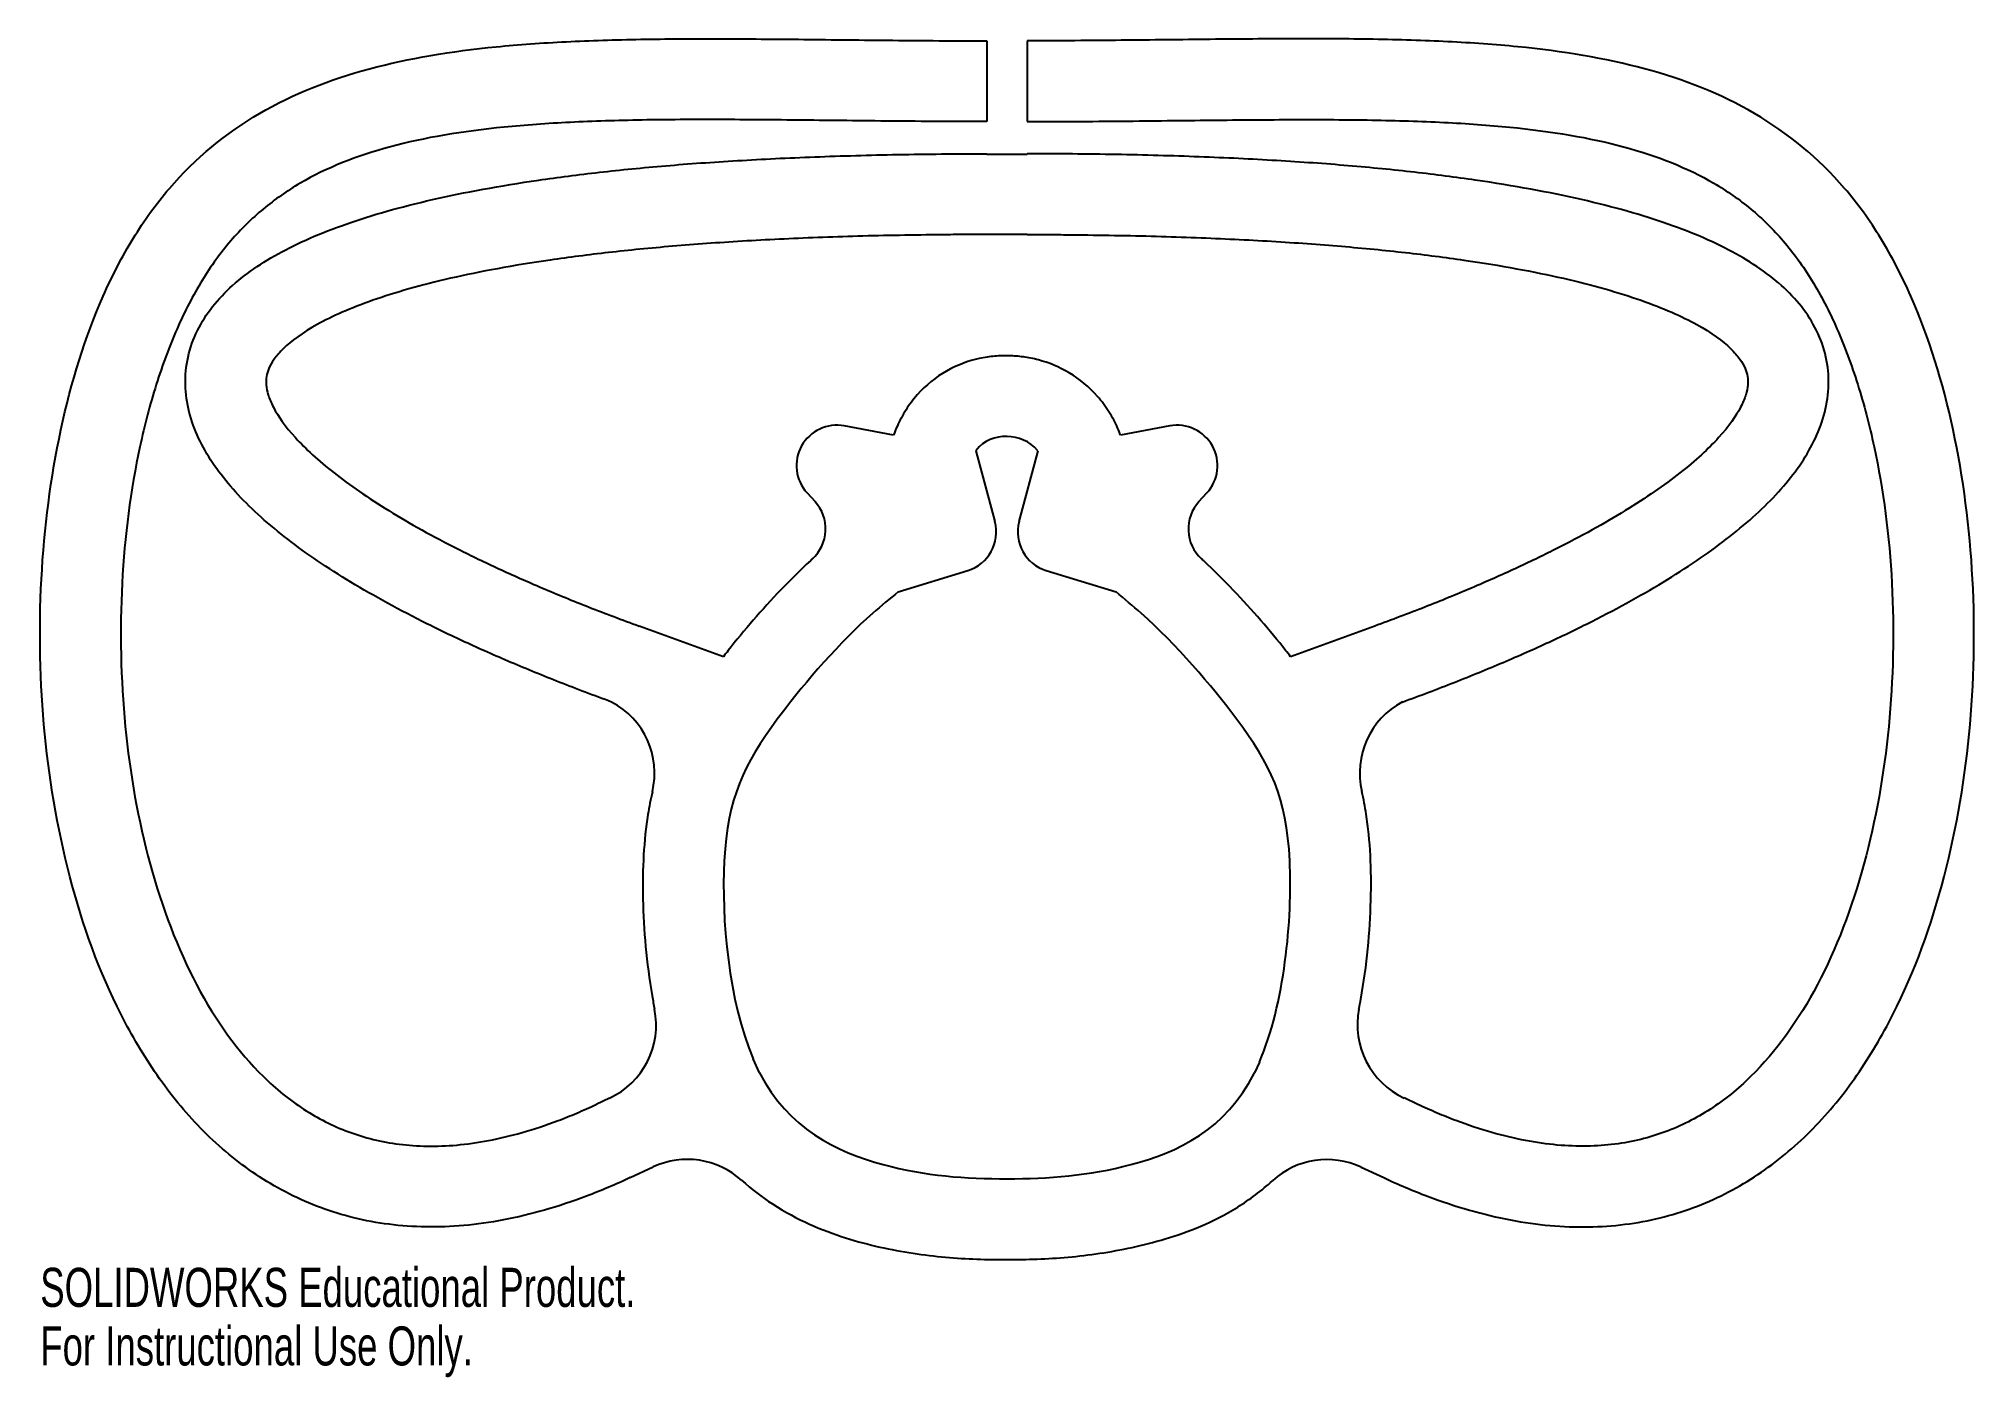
# Model space of a CAD drawing. Header units: millimetres. Extents: x -120 to 120, y -64 to 102.
import ezdxf

# ---------------------------------------------------------------- set-up
doc = ezdxf.new("R2010")
doc.units = ezdxf.units.MM
doc.styles.add('SLDTEXTSTYLE0', font='TXT', dxfattribs={"width": 0.7})

msp = doc.modelspace()

# ---------------------------------------------------------------- linework, layer by layer
at = {"color": 7, "linetype": 'Continuous', "lineweight": 25}
for p, q in [((-2.5, 101.48), (-2.5, 91.48)), ((2.5, 101.48), (2.5, 91.48)), ((-2.5, 87.5), (-2.5, 87.39)), ((2.5, 87.39), (-2.5, 87.39)), ((2.5, 87.5), (2.5, 87.39)), ((2.5, 77.5), (-2.5, 77.5)), ((-14.05, 52.66), (-20.14, 53.81)), ((20.14, 53.81), (14.07, 52.67)), ((-3.8, 50.74), (-3.84, 50.75)), ((-1.48, 41.97), (-3.8, 50.74)), ((3.8, 50.74), (1.48, 41.97)), ((-24.75, 45.52), (-23.76, 44.44)), ((23.76, 44.44), (24.75, 45.52)), ((-13.47, 33.28), (-4.85, 35.91)), ((4.85, 35.91), (13.52, 33.26)), ((-35.11, 25.25), (-45.52, 29.04)), ((45.52, 29.04), (35.1, 25.25)), ((-27.97, 18.12), (-28.44, 17.5)), ((-30.62, -26.25), (-31.43, -24.53)), ((31.24, -24.94), (30.62, -26.25)), ((-49.2, -29.4), (-50.86, -30.17)), ((50.86, -30.17), (49.16, -29.37)), ((-46.64, -39.23), (-43.78, -37.9)), ((43.84, -37.93), (46.64, -39.23))]:
    msp.add_line(p, q, dxfattribs=at)
for centre, radius, start, end in [((-21.06, 48.9), 5, 79.3565, 222.4866), ((21.06, 48.9), 5, 317.5134, 100.6435), ((-27.45, 41.06), 5, 312.2974, 42.4866), ((27.45, 41.06), 5, 137.5134, 227.5253), ((-6.32, 40.69), 5, 287.0138, 14.8292), ((6.32, 40.69), 5, 165.1708, 252.9862), ((-53.63, 10.81), 10, 346.6997, 62.0279), ((53.66, 10.83), 10, 118.1674, 193.1821), ((-53.43, -20.33), 10, 295, 11.2438), ((53.38, -20.31), 10, 168.8073, 245), ((-39.56, -46.97), 10, 47.8978, 115), ((39.62, -46.99), 10, 65, 132.2602)]:
    msp.add_arc(centre, radius, start, end, dxfattribs=at)
for points, knots in [([(-46.64, -39.23), (-47.54, -39.65), (-49.37, -40.47), (-52.93, -41.89), (-57.28, -43.34), (-62.35, -44.55), (-68.88, -45.46), (-76.62, -45.33), (-85.12, -43.23), (-92.68, -39.38), (-99.22, -34.07), (-104.74, -27.58), (-110.83, -17.66), (-116.24, -3.36), (-119.59, 15.56), (-119.99, 34.98), (-117.58, 53.67), (-113.24, 67.61), (-108.3, 77.19), (-102.31, 85.47), (-92.92, 93.13), (-79.27, 98.48), (-66.2, 100.61), (-54.66, 101.43), (-45.44, 101.71), (-35.64, 101.75), (-26.98, 101.68), (-19.74, 101.6), (-14.16, 101.54), (-9.38, 101.5), (-5.48, 101.48), (-3.49, 101.48), (-2.5, 101.48)], [0, 0, 0, 0, 0.007812, 0.015625, 0.03125, 0.046875, 0.0625, 0.09375, 0.125, 0.15625, 0.1875, 0.21875, 0.25, 0.3125, 0.375, 0.4375, 0.5, 0.5625, 0.59375, 0.625, 0.6875, 0.75, 0.8125, 0.84375, 0.875, 0.90625, 0.9375, 0.953125, 0.96875, 0.984375, 0.992188, 1, 1, 1, 1]), ([(46.64, -39.23), (47.54, -39.65), (49.37, -40.47), (52.93, -41.89), (57.28, -43.34), (62.35, -44.55), (68.88, -45.46), (76.62, -45.33), (85.12, -43.23), (92.68, -39.38), (99.22, -34.07), (104.74, -27.58), (110.83, -17.66), (116.24, -3.36), (119.59, 15.56), (119.99, 34.98), (117.58, 53.67), (113.24, 67.61), (108.3, 77.19), (102.31, 85.47), (92.92, 93.13), (79.27, 98.48), (66.2, 100.61), (54.66, 101.43), (45.44, 101.71), (35.64, 101.75), (26.98, 101.68), (19.74, 101.6), (14.16, 101.54), (9.38, 101.5), (5.48, 101.48), (3.49, 101.48), (2.5, 101.48)], [0, 0, 0, 0, 0.007812, 0.015625, 0.03125, 0.046875, 0.0625, 0.09375, 0.125, 0.15625, 0.1875, 0.21875, 0.25, 0.3125, 0.375, 0.4375, 0.5, 0.5625, 0.59375, 0.625, 0.6875, 0.75, 0.8125, 0.84375, 0.875, 0.90625, 0.9375, 0.953125, 0.96875, 0.984375, 0.992188, 1, 1, 1, 1]), ([(-2.5, 91.48), (-3.5, 91.48), (-5.51, 91.48), (-9.44, 91.5), (-14.25, 91.54), (-19.85, 91.6), (-27.09, 91.68), (-35.69, 91.75), (-45.3, 91.71), (-54.19, 91.44), (-65.08, 90.67), (-76.83, 88.71), (-86.08, 85.02), (-92.16, 80.79), (-96.18, 76.86), (-99.71, 72), (-102.82, 66), (-105.41, 59.05), (-108.11, 48.77), (-109.97, 34.47), (-109.59, 16.51), (-106.52, -0.79), (-100.74, -15.94), (-93.81, -25.57), (-87.16, -30.95), (-81.6, -33.77), (-76.41, -35.06), (-71.82, -35.39), (-68.15, -35.26), (-64.23, -34.71), (-60.05, -33.72), (-56.35, -32.49), (-53.27, -31.26), (-51.65, -30.54), (-50.86, -30.17)], [0, 0, 0, 0, 0.007812, 0.015625, 0.03125, 0.046875, 0.0625, 0.09375, 0.125, 0.15625, 0.1875, 0.25, 0.3125, 0.34375, 0.375, 0.40625, 0.4375, 0.46875, 0.5, 0.5625, 0.625, 0.6875, 0.75, 0.8125, 0.84375, 0.875, 0.90625, 0.921875, 0.9375, 0.953125, 0.96875, 0.984375, 0.992188, 1, 1, 1, 1]), ([(2.5, 91.48), (3.5, 91.48), (5.51, 91.48), (9.44, 91.5), (14.25, 91.54), (19.85, 91.6), (27.09, 91.68), (35.69, 91.75), (45.3, 91.71), (54.19, 91.44), (65.08, 90.67), (76.83, 88.71), (86.08, 85.02), (92.16, 80.79), (96.18, 76.86), (99.71, 72), (102.82, 66), (105.41, 59.05), (108.11, 48.77), (109.97, 34.47), (109.59, 16.51), (106.52, -0.79), (100.74, -15.94), (93.81, -25.57), (87.16, -30.95), (81.6, -33.77), (76.41, -35.06), (71.82, -35.39), (68.15, -35.26), (64.23, -34.71), (60.05, -33.72), (56.35, -32.49), (53.27, -31.26), (51.65, -30.54), (50.86, -30.17)], [0, 0, 0, 0, 0.007812, 0.015625, 0.03125, 0.046875, 0.0625, 0.09375, 0.125, 0.15625, 0.1875, 0.25, 0.3125, 0.34375, 0.375, 0.40625, 0.4375, 0.46875, 0.5, 0.5625, 0.625, 0.6875, 0.75, 0.8125, 0.84375, 0.875, 0.90625, 0.921875, 0.9375, 0.953125, 0.96875, 0.984375, 0.992188, 1, 1, 1, 1]), ([(-48.94, 19.64), (-50.03, 20.04), (-52.22, 20.85), (-56.44, 22.48), (-61.49, 24.54), (-67.16, 27.06), (-74.21, 30.46), (-82.03, 34.79), (-89.76, 40.1), (-95.78, 45.58), (-99.33, 50.43), (-101.11, 54.67), (-101.79, 58.04), (-101.67, 61.51), (-100.7, 64.87), (-98.97, 67.93), (-95.83, 71.53), (-90.57, 75.26), (-82.19, 78.91), (-71.52, 81.93), (-60.59, 83.94), (-50.55, 85.24), (-42.35, 86.05), (-33.47, 86.68), (-25.5, 87.07), (-18.76, 87.29), (-13.53, 87.41), (-9.02, 87.47), (-5.33, 87.5), (-3.44, 87.5), (-2.5, 87.5)], [0, 0, 0, 0, 0.015625, 0.03125, 0.0625, 0.09375, 0.125, 0.1875, 0.25, 0.3125, 0.375, 0.40625, 0.4375, 0.46875, 0.5, 0.53125, 0.5625, 0.625, 0.6875, 0.75, 0.8125, 0.84375, 0.875, 0.90625, 0.9375, 0.953125, 0.96875, 0.984375, 0.992188, 1, 1, 1, 1]), ([(48.94, 19.64), (50.03, 20.04), (52.22, 20.85), (56.44, 22.48), (61.49, 24.54), (67.16, 27.06), (74.21, 30.46), (82.03, 34.79), (89.76, 40.1), (95.78, 45.58), (99.33, 50.43), (101.11, 54.67), (101.79, 58.04), (101.67, 61.51), (100.7, 64.87), (98.97, 67.93), (95.83, 71.53), (90.57, 75.26), (82.19, 78.91), (71.52, 81.93), (60.59, 83.94), (50.55, 85.24), (42.35, 86.05), (33.47, 86.68), (25.5, 87.07), (18.76, 87.29), (13.53, 87.41), (9.02, 87.47), (5.33, 87.5), (3.44, 87.5), (2.5, 87.5)], [0, 0, 0, 0, 0.015625, 0.03125, 0.0625, 0.09375, 0.125, 0.1875, 0.25, 0.3125, 0.375, 0.40625, 0.4375, 0.46875, 0.5, 0.53125, 0.5625, 0.625, 0.6875, 0.75, 0.8125, 0.84375, 0.875, 0.90625, 0.9375, 0.953125, 0.96875, 0.984375, 0.992188, 1, 1, 1, 1]), ([(-2.5, 77.5), (-3.43, 77.5), (-5.29, 77.5), (-8.92, 77.47), (-13.35, 77.41), (-18.49, 77.3), (-25.09, 77.08), (-32.88, 76.7), (-41.51, 76.08), (-49.43, 75.3), (-59.05, 74.06), (-69.34, 72.16), (-78.95, 69.42), (-85.84, 66.37), (-89.29, 63.82), (-90.8, 62.04), (-91.42, 60.91), (-91.69, 59.92), (-91.74, 58.92), (-91.51, 57.69), (-90.69, 55.66), (-88.44, 52.46), (-83.63, 48.04), (-76.83, 43.35), (-69.61, 39.34), (-62.97, 36.14), (-57.58, 33.75), (-52.74, 31.77), (-48.69, 30.21), (-46.57, 29.42), (-45.52, 29.04)], [0, 0, 0, 0, 0.007812, 0.015625, 0.03125, 0.046875, 0.0625, 0.09375, 0.125, 0.15625, 0.1875, 0.25, 0.3125, 0.375, 0.4375, 0.46875, 0.5, 0.53125, 0.5625, 0.59375, 0.625, 0.6875, 0.75, 0.8125, 0.875, 0.90625, 0.9375, 0.96875, 0.984375, 1, 1, 1, 1]), ([(2.5, 77.5), (3.43, 77.5), (5.29, 77.5), (8.92, 77.47), (13.35, 77.41), (18.49, 77.3), (25.09, 77.08), (32.88, 76.7), (41.51, 76.08), (49.43, 75.3), (59.05, 74.06), (69.34, 72.16), (78.95, 69.42), (85.84, 66.37), (89.29, 63.82), (90.8, 62.04), (91.42, 60.91), (91.69, 59.92), (91.74, 58.92), (91.51, 57.69), (90.69, 55.66), (88.44, 52.46), (83.63, 48.04), (76.83, 43.35), (69.61, 39.34), (62.97, 36.14), (57.58, 33.75), (52.74, 31.77), (48.69, 30.21), (46.57, 29.42), (45.52, 29.04)], [0, 0, 0, 0, 0.007812, 0.015625, 0.03125, 0.046875, 0.0625, 0.09375, 0.125, 0.15625, 0.1875, 0.25, 0.3125, 0.375, 0.4375, 0.46875, 0.5, 0.53125, 0.5625, 0.59375, 0.625, 0.6875, 0.75, 0.8125, 0.875, 0.90625, 0.9375, 0.96875, 0.984375, 1, 1, 1, 1]), ([(14.07, 52.67), (13.96, 52.96), (13.58, 53.87), (12.67, 55.61), (10.79, 58.13), (7.76, 60.61), (4.5, 61.91), (2.02, 62.39), (0.27, 62.53), (-1.5, 62.48), (-4.07, 62.11), (-7.55, 60.87), (-10.69, 58.33), (-12.32, 56.14), (-13.09, 54.82), (-13.63, 53.72), (-13.91, 53.03), (-14.05, 52.66)], [0.96687334, 0.96687334, 0.96687334, 0.96687334, 0.96875, 0.97265625, 0.9765625, 0.984375, 0.9921875, 0.99609375, 1, 1.00390625, 1.0078125, 1.015625, 1.0234375, 1.02734375, 1.02929688, 1.03125, 1.03368998, 1.03368998, 1.03368998, 1.03368998]), ([(3.8, 50.74), (2.79, 51.97), (1.38, 52.46), (0, 52.5), (-1.44, 52.54), (-2.84, 52.08), (-3.84, 50.75)], [0.97574055, 0.97574055, 0.97574055, 0.97574055, 1, 1, 1, 1.02541078, 1.02541078, 1.02541078, 1.02541078]), ([(-24.09, 37.37), (-24.17, 37.29), (-25.52, 36.05), (-28.03, 33.56), (-31.46, 29.77), (-33.75, 26.99), (-34.91, 25.51), (-35.11, 25.25)], [0.12397351, 0.12397351, 0.12397351, 0.12397351, 0.125, 0.140625, 0.15625, 0.171875, 0.17516415, 0.17516415, 0.17516415, 0.17516415]), ([(35.1, 25.25), (34.9, 25.51), (33.75, 26.98), (31.46, 29.74), (28.05, 33.51), (25.54, 36.02), (24.17, 37.28), (24.07, 37.37)], [0.82477831, 0.82477831, 0.82477831, 0.82477831, 0.828125, 0.84375, 0.859375, 0.875, 0.87621229, 0.87621229, 0.87621229, 0.87621229]), ([(-13.47, 33.28), (-14.49, 32.43), (-19.65, 28.26), (-24.88, 22.22), (-27.97, 18.12)], [0.1049931, 0.1049931, 0.1049931, 0.1049931, 0.12048177, 0.17995043, 0.17995043, 0.17995043, 0.17995043]), ([(31.24, -24.94), (34.33, -17.81), (36.47, 4.22), (31.09, 14.93), (19.9, 28.01), (14.53, 32.42), (13.52, 33.26)], [0.6574876, 0.6574876, 0.6574876, 0.6574876, 0.7338654, 0.8170163, 0.8795182, 0.8946501, 0.8946501, 0.8946501, 0.8946501]), ([(-28.44, 17.5), (-32.6, 11.87), (-36.4, 3.98), (-34.45, -17.4), (-31.43, -24.53)], [0.1829837, 0.1829837, 0.1829837, 0.1829837, 0.2661346, 0.3427122, 0.3427122, 0.3427122, 0.3427122]), ([(-43.9, 8.51), (-44.12, 7.6), (-44.61, 5.08), (-45.05, 0.79), (-45.13, -4.68), (-44.81, -10.59), (-44.21, -15.23), (-43.73, -17.83), (-43.62, -18.38)], [0.24087336, 0.24087336, 0.24087336, 0.24087336, 0.25, 0.265625, 0.28125, 0.296875, 0.3125, 0.31672534, 0.31672534, 0.31672534, 0.31672534]), ([(43.57, -18.37), (43.65, -17.95), (44.12, -15.45), (44.74, -10.87), (45.11, -4.83), (45.05, 0.74), (44.63, 5.09), (44.14, 7.63), (43.93, 8.55)], [0.68437673, 0.68437673, 0.68437673, 0.68437673, 0.6875, 0.703125, 0.71875, 0.734375, 0.75, 0.75904814, 0.75904814, 0.75904814, 0.75904814]), ([(-30.62, -26.25), (-27.08, -33.14), (-15.98, -38.59), (0.14, -39.75), (15.89, -38.53), (27.07, -33.33), (30.62, -26.25)], [0.3491034, 0.3491034, 0.3491034, 0.3491034, 0.429416, 0.5, 0.5715978, 0.6526589, 0.6526589, 0.6526589, 0.6526589]), ([(-32.85, -39.55), (-31.62, -40.66), (-28.83, -42.77), (-24.43, -45.11), (-19.93, -46.77), (-15.74, -47.87), (-11.61, -48.64), (-7.6, -49.11), (-3.71, -49.34), (0.02, -49.4), (3.72, -49.33), (7.55, -49.1), (11.47, -48.64), (15.48, -47.91), (19.53, -46.89), (23.96, -45.36), (28.52, -43.06), (31.5, -40.86), (32.89, -39.59)], [0.3771651, 0.3771651, 0.3771651, 0.3771651, 0.390625, 0.40625, 0.421875, 0.4375, 0.453125, 0.46875, 0.484375, 0.5, 0.515625, 0.53125, 0.546875, 0.5625, 0.578125, 0.59375, 0.609375, 0.6245406, 0.6245406, 0.6245406, 0.6245406])]:
    msp.add_open_spline(points, degree=3, knots=knots, dxfattribs=at)

# ---------------------------------------------------------------- texts
at = {"color": 7, "linetype": 'Continuous', "char_height": 4.8336, "attachment_point": 1, "style": 'SLDTEXTSTYLE0'}
for s, insert in [('SOLIDWORKS Educational Product.', (-119.67, -50.39)), ('For Instructional Use Only.', (-119.67, -57.64))]:
    msp.add_mtext(s, dxfattribs=dict(at, insert=insert))

doc.saveas('drawing.dxf')
